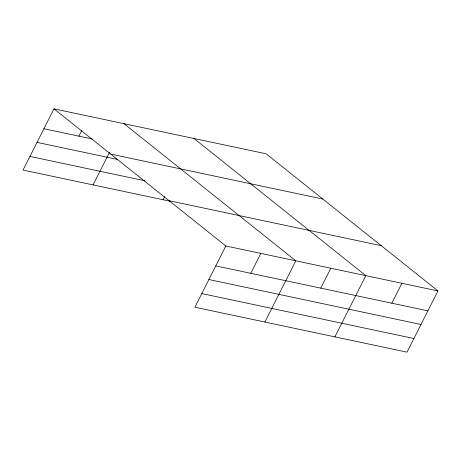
<?xml version="1.0" encoding="UTF-8"?>
<svg xmlns="http://www.w3.org/2000/svg" width="461" height="461" viewBox="0 0 461 461"><rect width="100%" height="100%" fill="white"/><g stroke="black" fill="none" stroke-linecap="round" stroke-linejoin="round"><path stroke-width="0.69" d="M437.95 290.937L225.827 245.978L194.894 307.21L407.023 352.164L437.95 290.937L266.106 153.79L53.977 108.836L23.05 170.063L170.679 201.353M78.923 136.162L81.845 130.382M93.053 184.901L109.539 152.257M163.056 199.74L164.617 196.64M250.767 273.31L260.822 253.394M264.896 322.043L295.824 260.811L123.98 123.669M320.77 288.142L330.825 268.233M334.899 336.882L365.827 275.649L193.983 138.507M391.833 303.205L401.888 283.29M43.922 128.746L92.223 138.98M110.686 154.089L322.815 199.048M37.036 142.38L117.538 159.443M29.936 156.429L144.742 180.758M169.118 200.719L381.241 245.678M215.765 265.888L427.894 310.847M208.879 279.527L421.002 324.481M201.78 293.571L413.909 338.53M53.977 108.836L225.827 245.978"/></g></svg>
